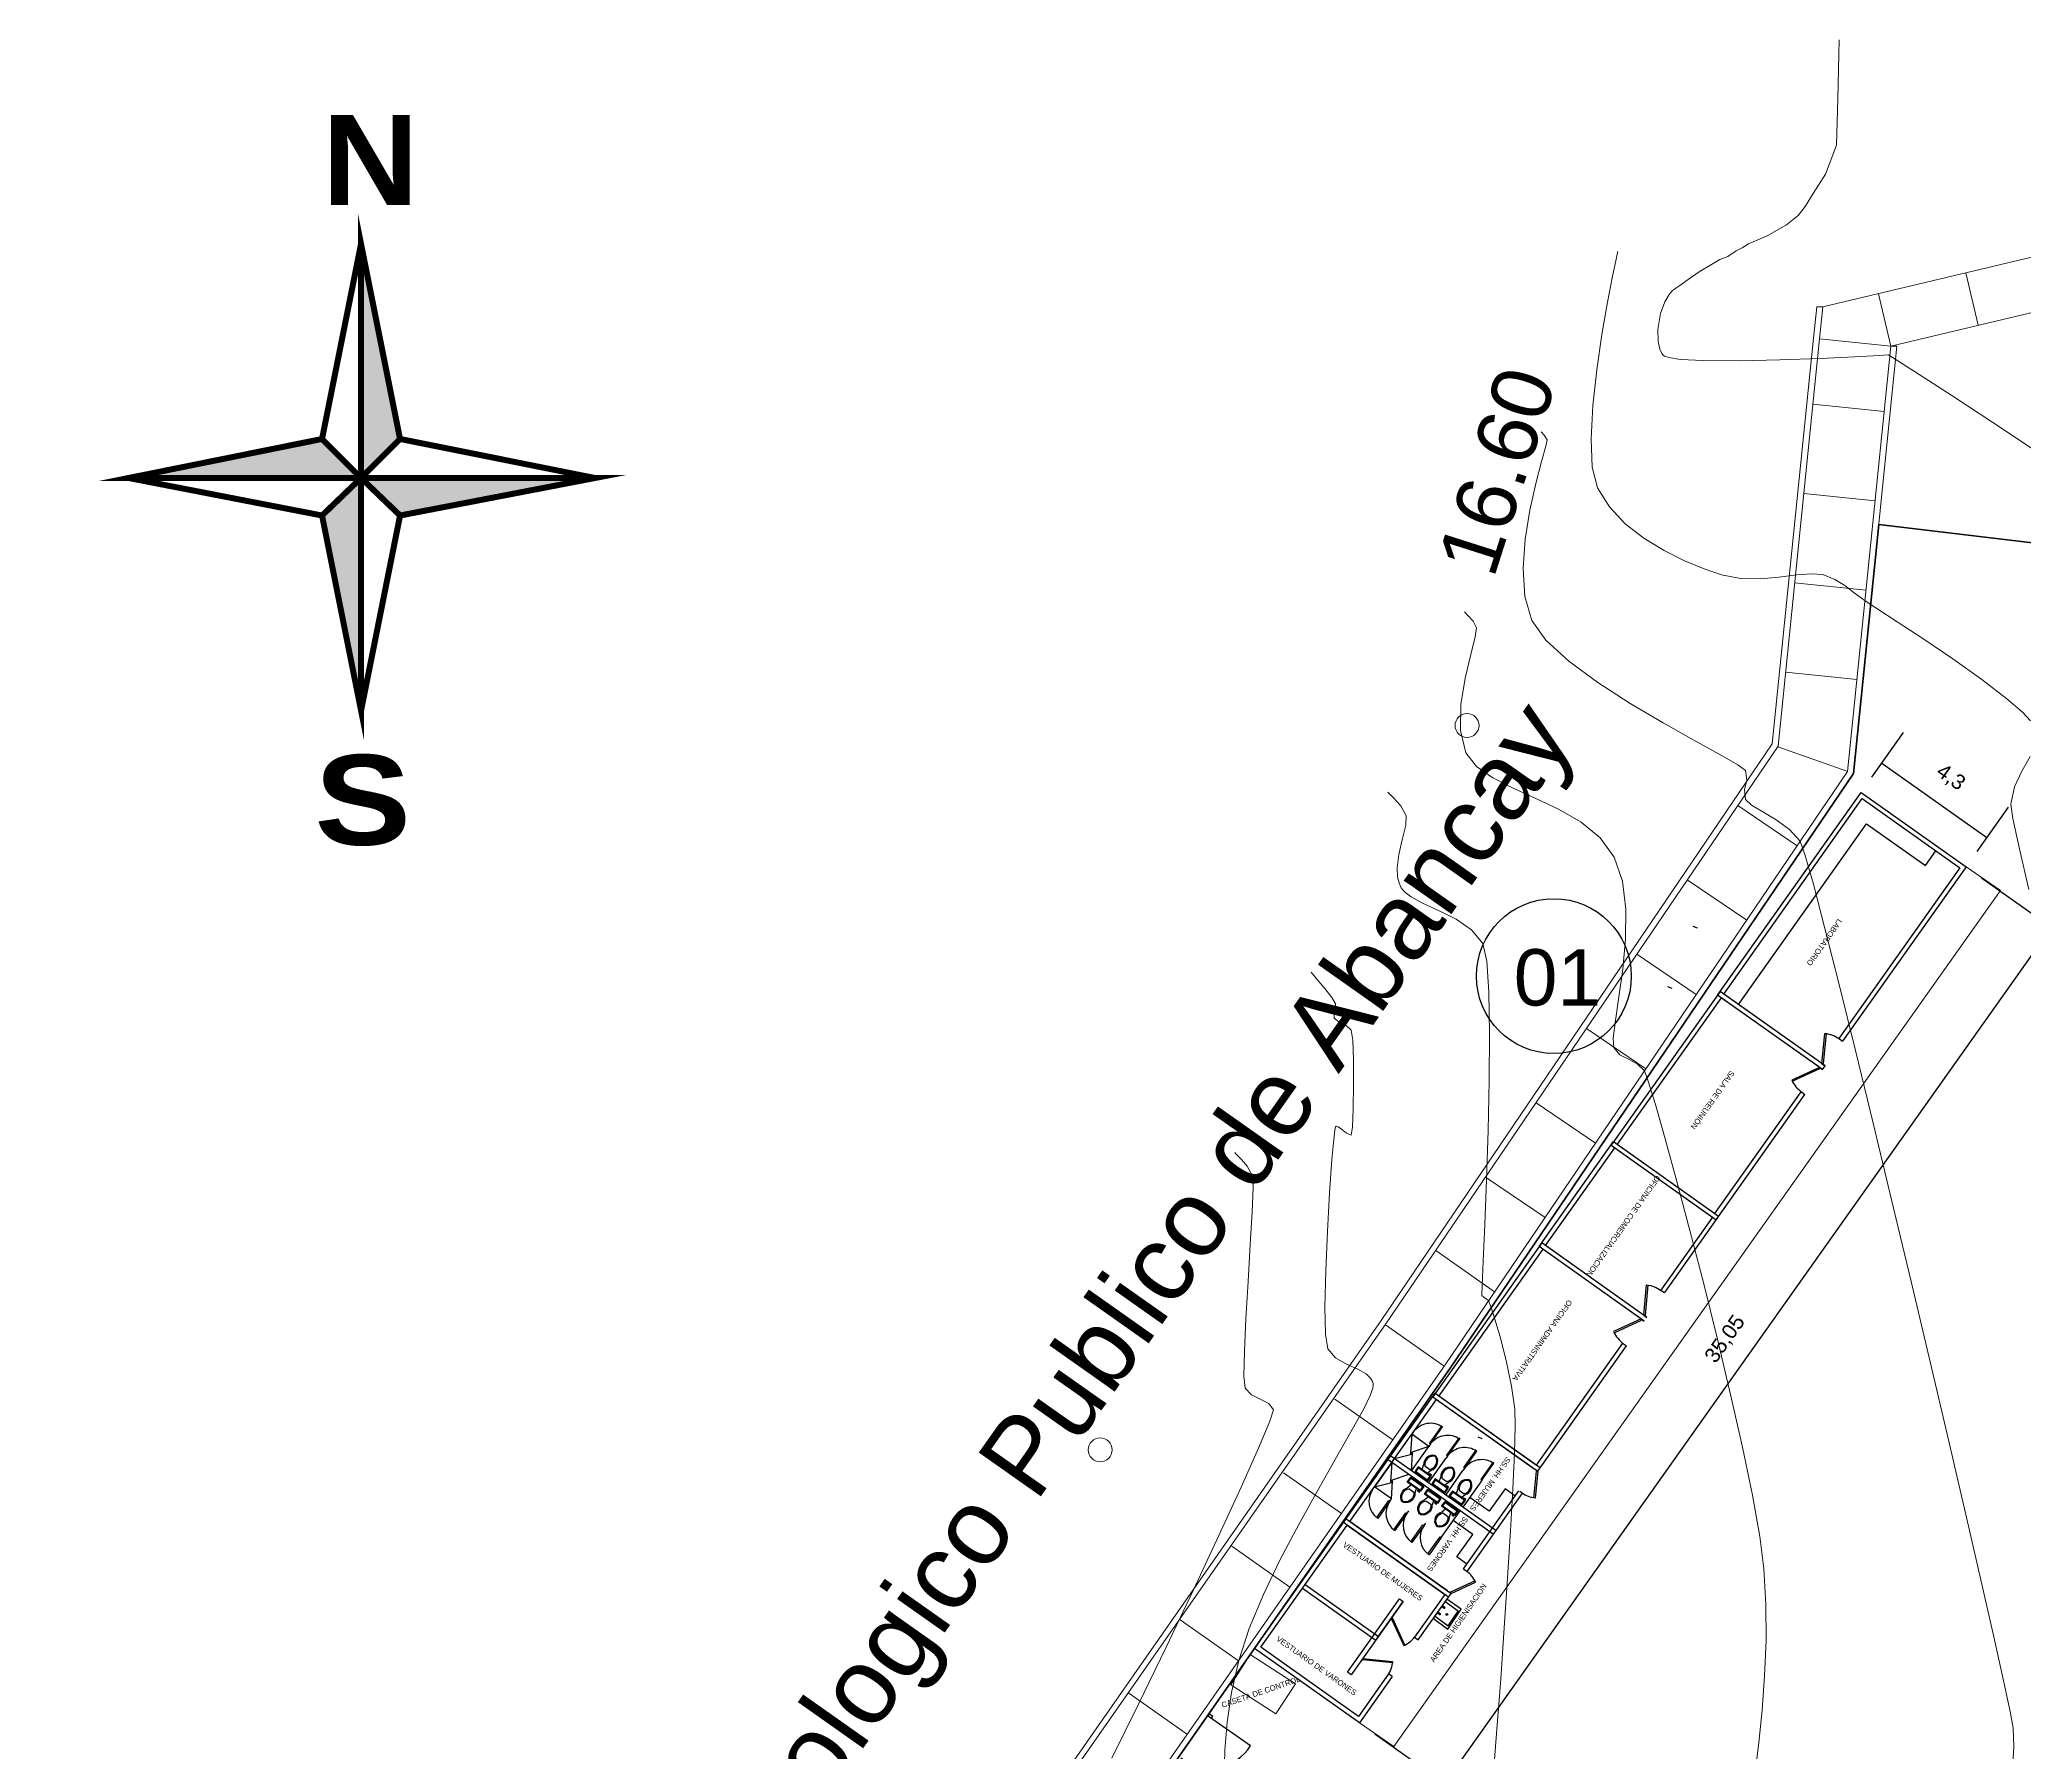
# Model space of a CAD drawing. Header units: metres. Extents: x 2572 to 5235, y 1556 to 2684.
# Drawn here: x 2822.2 to 2888.5, y 2332.8 to 2390 of the extents above; entities that cross this region are included whole.
import ezdxf
from ezdxf.enums import TextEntityAlignment as Align

# ---------------------------------------------------------------- set-up
doc = ezdxf.new("R2010")
doc.units = ezdxf.units.M
doc.linetypes.add('HIDDEN2', pattern=[4.7625, 3.175, -1.5875])
doc.layers.add('2D Drafting - General_Pen_No__102', color=7, linetype='Continuous', lineweight=13, true_color=0xcccccc)
for name, color, linetype, lineweight in [('ACERO LONG', 211, 'Continuous', 35), ('Cimientos', 1, 'Continuous', 50), ('COORD', 7, 'Continuous', 0), ('Del Rotulo', 7, 'Continuous', 5), ('EICers.Inodoros', 190, 'Continuous', 0), ('ROTULO', 7, 'Continuous', 18), ('Structural - Grid_Pen_No__15', 214, 'Continuous', 25), ('vanos', 145, 'Continuous', 9), ('VIGAS DE LOSA1', 190, 'Continuous', 9)]:
    doc.layers.add(name, color=color, linetype=linetype, lineweight=lineweight)
doc.layers.add('GRILLA', color=7, linetype='Continuous')
doc.layers.add('SOMBREADO', color=7, linetype='Continuous')
doc.styles.add('2mm', font='verdana.ttf', dxfattribs={"height": 8})
doc.styles.add('arial', font='arial.ttf')
doc.styles.add('CCO', font='')
doc.styles.get("Standard").update_dxf_attribs({"font": 'arial.ttf'})
doc.styles.get('CCO').set_extended_font_data('Arial Black')
doc.dimstyles.new('ISO-25', dxfattribs={"dimtxt": 0.5, "dimasz": 2.4995, "dimexe": 1.25, "dimexo": 0.625, "dimtad": 1, "dimtxsty": 'Standard', "dimblk": 'NONE', "dimblk2": 'NONE', "dimcen": 2.5, "dimadec": 0, "dimazin": 0, "dimtfac": 1, "dimtmove": 0, "dimatfit": 3, "dimfxl": 1, "dimarcsym": 0})

# ---------------------------------------------------------------- blocks, each defined once
blk = doc.blocks.new('*U16')
for p, q in [((-8, 4), (-14, 6)), ((-14, -4), (-14, 4)), ((-9.5, 7), (-9.5, 10)), ((-9.5, 10), (-8.5, 10)), ((-8, 7), (-9.5, 7)), ((-8.5, 10), (-8.5, 8)), ((-8.5, 8), (-8, 8)), ((-8, -4), (-14, -6)), ((-6, -9.5), (-2, -9.5))]:
    blk.add_line(p, q)
blk.add_lwpolyline([(-8, -10.5), (0, -10.5), (0, 10.5), (-8, 10.5)], close=True)
for points in [[(-7, 8.5), (-7, -8.5)], [(-2, 9.5), (-6, 9.5)], [(-1, -8.5), (-1, 8.5)]]:
    blk.add_lwpolyline(points)
for centre, radius, start, end in [((-29, -0.1), 4, 164.9681, 195.247), ((-21.6, -3.6), 12.2, 51.5766, 158.079), ((-27.9, -0.1), 4, 155.8394, 204.3757), ((-21.8, -4.2), 11.3, 46.4753, 149.0544), ((-6.1, 8.6), 0.884, 81.9774, 188.2376), ((-1.9, 8.6), 0.884, 351.9774, 98.2376), ((-21.6, 3.5), 12.2, 202.136, 308.6382), ((-21.8, 4.2), 11.3, 211.1605, 313.7396), ((-6.1, -8.6), 0.884, 171.9774, 278.2376), ((-1.9, -8.6), 0.884, 261.9774, 8.2376)]:
    blk.add_arc(centre, radius, start, end)
blk = doc.blocks.new('*U17')
for p, q in [((0, 0), (0, -100)), ((700, 0), (700, -100))]:
    blk.add_line(p, q)
blk.add_lwpolyline([(0, 0), (0, 700), (43.75, 700), (43.75, 0)], close=True)
blk.add_arc((0, 0), 700, 0, 90)
blk = doc.blocks.new('*U21')
for p, q in [((0, 0), (0, 100)), ((900, 0), (900, 100))]:
    blk.add_line(p, q)
blk.add_lwpolyline([(0, 0), (779, -450), (801, -412), (22, 38)], close=True)
blk.add_arc((0, 0), 900, 330, 0)
blk = doc.blocks.new('*U22')
for p, q in [((0, 0), (0, 100)), ((1000, 0), (1000, 100))]:
    blk.add_line(p, q)
blk.add_lwpolyline([(0, 0), (866, -500), (888, -462), (22, 38)], close=True)
blk.add_arc((0, 0), 1000, 330, 0)
blk = doc.blocks.new('*U23')
for p, q in [((0, 0), (0, 5)), ((40, 0), (40, 5))]:
    blk.add_line(p, q)
blk.add_lwpolyline([(0, 0), (34.6, -20), (35.5, -18.5), (0.9, 1.5)], close=True)
blk.add_arc((0, 0), 40, 330, 0)
blk = doc.blocks.new('*D191')
at = {"color": 0, "lineweight": -2, "transparency": 16777216}
for p, q in [((2887.089, 2362.047), (2890.452, 2359.664)), ((2869.161, 2331.793), (2889.432, 2360.387)), ((2866.818, 2333.454), (2870.181, 2331.07))]:
    blk.add_line(p, q, dxfattribs=at)
at = {"layer": 'Defpoints', "color": 0, "transparency": 16777216}
for p in [(2886.579, 2362.409, 0.963), (2889.432, 2360.387), (2866.309, 2333.815)]:
    blk.add_point(p, dxfattribs=at)
at = {"color": 0, "transparency": 16777216, "insert": (2878.541, 2346.625), "char_height": 0.5, "attachment_point": 5, "rotation": 54.66606}
blk.add_mtext('35,05', dxfattribs=at)
blk = doc.blocks.new('_None')
blk = doc.blocks.new('*D192')
at = {"color": 0, "lineweight": -2, "transparency": 16777216}
for p, q in [((2883.43, 2365.407), (2884.484, 2366.894)), ((2883.761, 2365.874), (2887.272, 2363.385)), ((2886.941, 2362.919), (2887.994, 2364.405))]:
    blk.add_line(p, q, dxfattribs=at)
at = {"layer": 'Defpoints', "color": 0, "transparency": 16777216}
for p in [(2883.069, 2364.898, 0.963), (2887.272, 2363.385), (2886.579, 2362.409, 0.963)]:
    blk.add_point(p, dxfattribs=at)
at = {"color": 0, "transparency": 16777216, "insert": (2886.052, 2365.385), "char_height": 0.5, "attachment_point": 5, "rotation": 324.66606}
blk.add_mtext('4,3', dxfattribs=at)

msp = doc.modelspace()

# ---------------------------------------------------------------- linework, layer by layer
for p, q in [((2878.269, 2358.127, 0.963), (2883.069, 2364.898, 0.963)), ((2878.478, 2358.162, 0.963), (2883.105, 2364.688, 0.963)), ((2883.069, 2364.898, 0.963), (2886.577, 2362.411, 0.963)), ((2883.105, 2364.688, 0.963), (2886.368, 2362.375, 0.963)), ((2886.368, 2362.375, 0.963), (2882.328, 2356.678, 0.963)), ((2886.577, 2362.411, 0.963), (2882.451, 2356.591, 0.963)), ((2878.356, 2358.249, 0.963), (2874.712, 2353.109, 0.963)), ((2878.391, 2358.04, 0.963), (2874.921, 2353.145, 0.963)), ((2881.777, 2355.64, 0.963), (2878.269, 2358.127, 0.963)), ((2881.863, 2355.762, 0.963), (2878.356, 2358.249, 0.963)), ((2881.654, 2355.726, 0.963), (2878.391, 2358.04, 0.963)), ((2881.863, 2355.762, 0.963), (2878.478, 2358.162, 0.963)), ((2878.184, 2350.832, 0.963), (2881.067, 2354.898, 0.963)), ((2878.22, 2350.622, 0.963), (2881.189, 2354.811, 0.963)), ((2872.312, 2349.724, 0.963), (2874.799, 2353.232, 0.963)), ((2874.799, 2353.232, 0.963), (2878.307, 2350.745, 0.963)), ((2872.521, 2349.759, 0.963), (2874.834, 2353.023, 0.963)), ((2874.712, 2353.109, 0.963), (2878.22, 2350.622, 0.963)), ((2874.834, 2353.023, 0.963), (2878.098, 2350.709, 0.963)), ((2874.921, 2353.145, 0.963), (2878.184, 2350.832, 0.963)), ((2878.098, 2350.709, 0.963), (2876.371, 2348.275, 0.963)), ((2878.307, 2350.745, 0.963), (2876.494, 2348.188, 0.963)), ((2872.399, 2349.846, 0.963), (2868.755, 2344.707, 0.963)), ((2872.434, 2349.637, 0.963), (2868.964, 2344.742, 0.963)), ((2875.82, 2347.237, 0.963), (2872.312, 2349.724, 0.963)), ((2875.907, 2347.359, 0.963), (2872.399, 2349.846, 0.963)), ((2875.697, 2347.324, 0.963), (2872.434, 2349.637, 0.963)), ((2875.784, 2347.446, 0.963), (2872.521, 2349.759, 0.963)), ((2872.227, 2342.429, 0.963), (2875.11, 2346.495, 0.963)), ((2872.263, 2342.22, 0.963), (2875.232, 2346.408, 0.963)), ((2865.777, 2340.505, 0.963), (2868.842, 2344.829, 0.963)), ((2865.986, 2340.541, 0.963), (2868.877, 2344.62, 0.963)), ((2868.755, 2344.707, 0.963), (2872.263, 2342.22, 0.963)), ((2868.842, 2344.829, 0.963), (2872.35, 2342.342, 0.963)), ((2868.877, 2344.62, 0.963), (2872.141, 2342.307, 0.963)), ((2868.964, 2344.742, 0.963), (2872.227, 2342.429, 0.963)), ((2871.62, 2341.572, 0.963), (2869.769, 2338.962, 0.963)), ((2871.742, 2341.486, 0.963), (2869.892, 2338.875, 0.963)), ((2862.798, 2336.304, 0.963), (2865.863, 2340.628, 0.963)), ((2865.863, 2340.628, 0.963), (2869.371, 2338.141, 0.963)), ((2863.007, 2336.34, 0.963), (2865.899, 2340.419, 0.963)), ((2869.285, 2338.018, 0.963), (2865.777, 2340.505, 0.963)), ((2865.899, 2340.419, 0.963), (2869.162, 2338.105, 0.963)), ((2869.249, 2338.228, 0.963), (2865.986, 2340.541, 0.963)), ((2866.306, 2333.817, 0.963), (2862.798, 2336.304, 0.963)), ((2866.27, 2334.026, 0.963), (2863.007, 2336.34, 0.963)), ((2867.283, 2335.454, 0.963), (2866.27, 2334.026, 0.963)), ((2867.405, 2335.367, 0.963), (2866.306, 2333.817, 0.963))]:
    msp.add_line(p, q)
at = {"elevation": 0.963}
for points in [[(2878.967, 2357.815), (2883.247, 2363.852), (2885.215, 2362.457), (2885.562, 2362.947)], [(2877.448, 2360.427), (2877.586, 2360.368)], [(2876.602, 2358.415), (2876.74, 2358.357)], [(2881.777, 2355.64), (2881.863, 2355.762)], [(2867.475, 2342.642), (2867.475, 2342.642), (2868.053, 2343.457)], [(2868.053, 2343.457), (2868.015, 2342.82)], [(2868.624, 2343.053), (2868.053, 2343.457)], [(2870.407, 2343.301), (2870.268, 2343.359)], [(2870.774, 2340.119), (2867.266, 2342.606)], [(2870.861, 2340.242), (2867.353, 2342.728)], [(2867.475, 2342.642), (2868.053, 2342.789)], [(2868.624, 2343.053), (2868.036, 2342.848)], [(2868.046, 2342.237), (2868.046, 2342.237), (2868.624, 2343.053)], [(2868.046, 2342.237), (2868.077, 2342.817)], [(2868.617, 2341.832), (2868.617, 2341.832), (2869.195, 2342.648)], [(2867.388, 2342.519), (2867.388, 2342.519), (2866.81, 2341.703)], [(2867.388, 2342.519), (2867.35, 2341.882)], [(2867.959, 2342.114), (2867.371, 2341.909)], [(2869.188, 2341.427), (2869.188, 2341.427), (2869.766, 2342.243)], [(2866.81, 2341.703), (2867.388, 2341.851)], [(2867.381, 2341.299), (2866.81, 2341.703)], [(2867.381, 2341.299), (2867.411, 2341.879)], [(2870.338, 2341.838), (2869.759, 2341.022)], [(2871.501, 2341.405), (2871.175, 2341.636), (2870.643, 2340.886), (2869.991, 2341.349), (2869.759, 2341.022)], [(2869.094, 2340.084), (2869.672, 2340.9)], [(2869.888, 2339.129), (2869.562, 2339.361), (2870.094, 2340.111), (2869.441, 2340.574), (2869.672, 2340.9)], [(2869.892, 2338.875), (2869.769, 2338.962)], [(2864.41, 2338.318), (2866.857, 2336.583)], [(2864.496, 2338.44), (2866.944, 2336.705)], [(2866.901, 2336.644), (2867.768, 2337.868), (2866.901, 2336.644), (2866.033, 2335.42), (2865.911, 2335.507), (2867.646, 2337.955), (2867.768, 2337.868)], [(2868.272, 2336.591), (2869.285, 2338.018), (2869.162, 2338.105), (2868.15, 2336.678), (2868.272, 2336.591)], [(2868.778, 2337.305), (2869.258, 2336.944), (2869.702, 2337.61), (2869.232, 2337.944)], [(2869.285, 2338.018), (2869.371, 2338.141)], [(2868.778, 2337.305), (2868.836, 2337.386), (2869.273, 2337.059), (2869.6, 2337.549), (2869.169, 2337.855)], [(2867.405, 2335.367), (2867.283, 2335.454)], [(2861.407, 2334.034), (2861.282, 2334.121), (2861.239, 2334.059), (2861.363, 2333.972), (2861.407, 2334.034)], [(2861.301, 2334.015), (2862.672, 2333.057)]]:
    msp.add_lwpolyline(points, dxfattribs=at)
for points in [[(2868.908, 2337.487), (2868.99, 2337.437, 1.047046), (2869.007, 2337.467, -0.135927), (2868.938, 2337.529, -1.398246)], [(2869.059, 2337.701), (2869.141, 2337.65, 1.047046), (2869.158, 2337.68, -0.135927), (2869.089, 2337.742, -1.398246)]]:
    msp.add_lwpolyline(points, format="xyb", dxfattribs=at)
for centre, radius in [((2868.046, 2342.819, 0.963), 0.0307), ((2867.381, 2341.88, 0.963), 0.0307), ((2869.231, 2337.44), 0.0304)]:
    msp.add_circle(centre, radius)
msp.add_arc((2861.322, 2333.893, 0.963), 1.587, 231.87071, 328.2122)
at = {"layer": '2D Drafting - General_Pen_No__102', "color": 8, "linetype": 'Continuous', "lineweight": 0, "elevation": -1920, "flags": 128}
for points in [[(2881.786, 2381.112), (2907.596, 2387.255)], [(2884.065, 2379.805), (2908.012, 2385.504)], [(2886.983, 2380.499), (2886.567, 2382.25)], [(2881.585, 2381.112), (2881.478, 2380.068), (2880.098, 2366.516), (2867.028, 2347.254), (2853.309, 2327.603), (2839.64, 2308.103), (2822.215, 2287.435)], [(2881.786, 2381.112), (2881.677, 2380.048), (2880.292, 2366.446), (2867.193, 2347.14), (2853.473, 2327.489), (2839.799, 2307.981), (2822.368, 2287.306)], [(2881.786, 2381.112), (2881.585, 2381.112)], [(2884.065, 2379.805), (2883.648, 2381.556)], [(2884.065, 2379.805), (2882.618, 2365.6), (2869.17, 2345.779), (2855.439, 2326.113), (2841.703, 2306.516), (2823.638, 2285.09)], [(2884.266, 2379.805), (2882.812, 2365.529), (2869.334, 2345.666), (2855.603, 2325.998), (2841.861, 2306.394), (2823.791, 2284.961)], [(2884.266, 2379.805), (2882.812, 2365.529), (2869.334, 2345.666), (2855.603, 2325.998), (2841.861, 2306.394), (2823.791, 2284.961)], [(2884.065, 2379.805), (2881.677, 2380.048)], [(2883.843, 2377.623), (2881.455, 2377.866)], [(2883.539, 2374.638), (2881.151, 2374.881)], [(2883.235, 2371.653), (2880.847, 2371.897)], [(2882.931, 2368.669), (2880.543, 2368.912)], [(2882.62, 2365.599), (2880.289, 2366.415)], [(2880.93, 2363.111), (2878.944, 2364.459)], [(2879.245, 2360.629), (2877.259, 2361.976)], [(2877.561, 2358.146), (2875.575, 2359.494)], [(2875.876, 2355.664), (2873.89, 2357.011)], [(2874.192, 2353.181), (2872.206, 2354.529)], [(2872.508, 2350.699), (2870.522, 2352.046)], [(2870.823, 2348.216), (2868.857, 2349.594)], [(2869.138, 2345.734), (2867.173, 2347.111)], [(2867.42, 2343.274), (2865.487, 2344.629)], [(2865.703, 2340.814), (2863.765, 2342.172)], [(2863.986, 2338.354), (2862.043, 2339.716)], [(2862.268, 2335.894), (2860.321, 2337.259)], [(2860.565, 2333.425), (2858.599, 2334.803)]]:
    msp.add_lwpolyline(points, dxfattribs=at)
at = {"layer": '2D Drafting - General_Pen_No__102', "linetype": 'Continuous', "lineweight": 9, "elevation": -1920, "flags": 128}
msp.add_lwpolyline([(2884.065, 2379.805), (2884.266, 2379.805)], dxfattribs=at)
at = {"layer": 'Cimientos', "color": 1, "lineweight": 5}
for centre in [(2869.902, 2367.131, 1921.926), (2857.646, 2342.937, 1921.926)]:
    msp.add_circle(centre, 0.4, dxfattribs=at)
at = {"layer": 'Del Rotulo', "color": 7, "linetype": 'Continuous'}
for points, const_width in [([(2832.951, 2383.216), (2831.648, 2376.702), (2825.184, 2375.399), (2831.648, 2374.146), (2832.951, 2367.632), (2834.254, 2374.146), (2840.768, 2375.399), (2834.254, 2376.702), (2832.951, 2383.216)], 0.2), ([(2832.951, 2383.216), (2832.951, 2375.399), (2834.254, 2376.702), (2832.951, 2383.216)], 0.2), ([(2832.951, 2383.216), (2832.951, 2375.399), (2834.254, 2376.702), (2832.951, 2383.216)], 0.0451), ([(2832.951, 2375.399), (2825.184, 2375.399), (2831.648, 2376.702), (2832.951, 2375.399)], 0.2), ([(2832.951, 2375.399), (2825.184, 2375.399), (2831.648, 2376.702), (2832.951, 2375.399)], 0.0451), ([(2832.951, 2375.399), (2832.951, 2367.632), (2831.648, 2374.146), (2832.951, 2375.399)], 0.2), ([(2832.951, 2375.399), (2832.951, 2367.632), (2831.648, 2374.146), (2832.951, 2375.399)], 0.0451), ([(2832.951, 2375.399), (2840.768, 2375.399), (2834.254, 2374.146), (2832.951, 2375.399)], 0.2), ([(2832.951, 2375.399), (2840.768, 2375.399), (2834.254, 2374.146), (2832.951, 2375.399)], 0.0451)]:
    msp.add_lwpolyline(points, dxfattribs=dict(at, const_width=const_width))
at = {"layer": 'Del Rotulo', "color": 7}
for points in [[(2832.951, 2383.216), (2832.951, 2375.399), (2832.951, 2383.216), (2834.254, 2376.702)], [(2832.951, 2375.399), (2825.184, 2375.399), (2832.951, 2375.399), (2831.648, 2376.702)], [(2832.951, 2375.399), (2832.951, 2367.632), (2832.951, 2375.399), (2831.648, 2374.146)], [(2832.951, 2375.399), (2840.768, 2375.399), (2832.951, 2375.399), (2834.254, 2374.146)]]:
    msp.add_solid(points, dxfattribs=at)
at = {"layer": 'EICers.Inodoros', "color": 1, "linetype": 'Continuous', "lineweight": 0, "elevation": -5, "flags": 128}
msp.add_lwpolyline([(2870.778, 2332.017), (2870.902, 2333.606), (2871.026, 2335.284), (2871.147, 2336.988), (2871.258, 2338.656), (2871.354, 2340.227), (2871.431, 2341.638), (2871.483, 2342.827), (2871.505, 2343.733), (2871.493, 2344.294), (2871.388, 2345.067), (2871.222, 2345.87), (2871.029, 2346.629), (2870.842, 2347.273), (2870.695, 2347.728), (2870.622, 2347.92), (2870.506, 2348.005), (2870.398, 2348.091), (2870.405, 2348.41), (2870.44, 2349.241), (2870.492, 2350.463), (2870.55, 2351.956), (2870.605, 2353.599), (2870.644, 2355.272), (2870.656, 2356.853), (2870.632, 2358.223), (2870.559, 2359.261), (2870.427, 2359.846), (2870.055, 2360.307), (2869.543, 2360.657), (2868.969, 2360.938), (2868.412, 2361.192), (2868.032, 2361.403), (2867.812, 2361.581), (2867.705, 2361.713), (2867.666, 2361.785), (2867.63, 2361.875), (2867.583, 2362.069), (2867.566, 2362.382), (2867.619, 2362.82), (2867.742, 2363.352), (2867.853, 2363.807), (2867.866, 2364.115), (2867.688, 2364.444), (2867.445, 2364.71), (2867.256, 2364.906)], dxfattribs=at)
at = {"layer": 'GRILLA', "color": 8}
msp.add_circle((2872.803, 2358.76), 2.586, dxfattribs=at)
at = {"layer": 'SOMBREADO', "color": 0, "linetype": 'Continuous', "lineweight": 50, "elevation": 0.963, "flags": 128}
msp.add_lwpolyline([(2855.603, 2325.998), (2841.861, 2306.394), (2833.957, 2297.019), (2833.957, 2297.019), (2958.008, 2267.502), (2958.008, 2267.502), (2958.008, 2267.502), (2964.27, 2279.19), (2970.935, 2299.064), (2970.485, 2336.622), (2974.483, 2363.009), (2974.483, 2363.009), (2974.483, 2363.009), (2883.659, 2373.843), (2882.812, 2365.529), (2869.334, 2345.666)], close=True, dxfattribs=at)
at = {"layer": 'Structural - Grid_Pen_No__15', "linetype": 'HIDDEN2', "lineweight": 9, "elevation": 0.963, "flags": 128}
msp.add_lwpolyline([(2855.603, 2325.998), (2841.861, 2306.394), (2833.957, 2297.019), (2833.957, 2297.019), (2958.008, 2267.502), (2958.008, 2267.502), (2958.008, 2267.502), (2964.27, 2279.19), (2970.935, 2299.064), (2970.485, 2336.622), (2974.483, 2363.009), (2974.483, 2363.009), (2974.483, 2363.009), (2883.659, 2373.843), (2882.812, 2365.529), (2869.334, 2345.666)], close=True, dxfattribs=at)
at = {"layer": 'vanos', "linetype": 'Continuous', "lineweight": 0, "flags": 128}
for points, elevation in [([(2889.025, 2376.217), (2887.465, 2377.256), (2886.097, 2378.151), (2885.01, 2378.854), (2884.291, 2379.313), (2884.032, 2379.477), (2883.977, 2379.511), (2883.668, 2379.493), (2882.853, 2379.448), (2881.694, 2379.393), (2880.355, 2379.343), (2878.999, 2379.313), (2877.788, 2379.319), (2877.034, 2379.361), (2876.649, 2379.419), (2876.497, 2379.472), (2876.457, 2379.504), (2876.415, 2379.561), (2876.348, 2379.699), (2876.288, 2379.956), (2876.279, 2380.358), (2876.369, 2380.892), (2876.513, 2381.285), (2876.658, 2381.53), (2876.771, 2381.657), (2876.831, 2381.708), (2876.882, 2381.736), (2877.011, 2381.824), (2877.292, 2382.031), (2877.658, 2382.28), (2878.064, 2382.532), (2878.352, 2382.697), (2878.614, 2382.8), (2878.895, 2382.986), (2879.096, 2383.09), (2879.188, 2383.148), (2879.3, 2383.222), (2879.925, 2383.486), (2880.58, 2383.853), (2880.965, 2384.168), (2881.203, 2384.464), (2881.462, 2384.898), (2881.878, 2385.551), (2882.24, 2386.521), (2882.289, 2388.062), (2882.322, 2389.55), (2882.332, 2390.039)], -1), ([(2888.729, 2367.288), (2888.462, 2367.572), (2887.941, 2368.026), (2887.096, 2368.672), (2886.134, 2369.353), (2885.16, 2370.012), (2884.276, 2370.594), (2883.588, 2371.04), (2883.198, 2371.295), (2882.834, 2371.564), (2882.519, 2371.807), (2882.192, 2372.012), (2881.79, 2372.17), (2881.412, 2372.203), (2880.912, 2372.16), (2880.327, 2372.088), (2879.69, 2372.033), (2879.036, 2372.044), (2878.399, 2372.166), (2877.821, 2372.367), (2877.169, 2372.635), (2876.486, 2372.974), (2875.812, 2373.385), (2875.188, 2373.871), (2874.657, 2374.433), (2874.259, 2375.074), (2874.087, 2375.763), (2874.046, 2376.709), (2874.105, 2377.824), (2874.236, 2379.015), (2874.409, 2380.193), (2874.595, 2381.267), (2874.764, 2382.146), (2874.868, 2382.648), (2874.917, 2382.877), (2874.933, 2382.948), (2874.935, 2382.958), (2874.935, 2382.958), (2874.934, 2382.959), (2874.933, 2382.96)], -2), ([(2888.141, 2332.442), (2888.168, 2333.032), (2888.147, 2333.642), (2888.058, 2334.135), (2887.836, 2335.178), (2887.499, 2336.692), (2887.066, 2338.599), (2886.554, 2340.819), (2885.983, 2343.272), (2885.371, 2345.881), (2884.736, 2348.565), (2884.096, 2351.246), (2883.47, 2353.844), (2882.877, 2356.28), (2882.334, 2358.476), (2881.86, 2360.351), (2881.473, 2361.828), (2881.192, 2362.826), (2881.035, 2363.267), (2880.678, 2363.66), (2880.231, 2363.981), (2879.78, 2364.244), (2879.41, 2364.466), (2879.206, 2364.66), (2879.174, 2364.98), (2879.244, 2365.309), (2879.208, 2365.625), (2878.951, 2365.815), (2878.345, 2366.162), (2877.483, 2366.639), (2876.455, 2367.218), (2875.355, 2367.869), (2874.273, 2368.566), (2873.303, 2369.279), (2872.535, 2369.982), (2872.061, 2370.644), (2871.831, 2371.444), (2871.773, 2372.372), (2871.845, 2373.357), (2872.001, 2374.328), (2872.197, 2375.217), (2872.388, 2375.951), (2872.53, 2376.461), (2872.579, 2376.677), (2872.479, 2376.835), (2872.374, 2376.942)], -3), ([(2879.529, 2332.146), (2879.65, 2333.158), (2879.759, 2334.244), (2879.844, 2335.385), (2879.89, 2336.564), (2879.887, 2337.765), (2879.82, 2338.968), (2879.682, 2340.043), (2879.436, 2341.42), (2879.104, 2343.026), (2878.707, 2344.787), (2878.268, 2346.628), (2877.808, 2348.477), (2877.349, 2350.26), (2876.913, 2351.902), (2876.521, 2353.33), (2876.195, 2354.471), (2875.957, 2355.25), (2875.829, 2355.594), (2875.585, 2355.829), (2875.293, 2355.982), (2875.011, 2356.136), (2874.802, 2356.375), (2874.785, 2356.689), (2874.857, 2357.276), (2874.977, 2358.067), (2875.103, 2358.997), (2875.192, 2359.995), (2875.203, 2360.997), (2875.092, 2361.933), (2874.818, 2362.736), (2874.347, 2363.378), (2873.714, 2363.898), (2872.979, 2364.326), (2872.201, 2364.695), (2871.441, 2365.037), (2870.758, 2365.383), (2870.213, 2365.765), (2869.864, 2366.215), (2869.682, 2366.965), (2869.699, 2367.831), (2869.839, 2368.71), (2870.024, 2369.499), (2870.177, 2370.095), (2870.222, 2370.396), (2870.104, 2370.615), (2869.941, 2370.793), (2869.815, 2370.924)], -4), ([(2888.67, 2361.655), (2888.345, 2363.051), (2888.138, 2364.024), (2888.069, 2364.502), (2888.191, 2365.086), (2888.441, 2365.611), (2888.711, 2366.101)], -2), ([(2861.79, 2331.995), (2861.813, 2332.903), (2861.887, 2333.841), (2862.034, 2334.833), (2862.276, 2335.905), (2862.621, 2336.964), (2863.097, 2338.101), (2863.663, 2339.274), (2864.279, 2340.444), (2864.905, 2341.57), (2865.5, 2342.613), (2866.024, 2343.533), (2866.437, 2344.288), (2866.66, 2344.748), (2866.75, 2344.995), (2866.77, 2345.108), (2866.766, 2345.148), (2866.746, 2345.214), (2866.679, 2345.331), (2866.528, 2345.474), (2866.258, 2345.628), (2865.871, 2345.8), (2865.507, 2346.007), (2865.252, 2346.307), (2865.176, 2346.8), (2865.156, 2347.718), (2865.18, 2348.912), (2865.236, 2350.23), (2865.309, 2351.522), (2865.389, 2352.638), (2865.449, 2353.302), (2865.487, 2353.617), (2865.507, 2353.721), (2865.516, 2353.738), (2865.54, 2353.744), (2865.6, 2353.725), (2865.713, 2353.646), (2865.873, 2353.513), (2866.028, 2353.452), (2866.072, 2353.717), (2866.101, 2354.339), (2866.113, 2355.145), (2866.107, 2355.964), (2866.082, 2356.625), (2866.036, 2356.956), (2865.855, 2357.123), (2865.622, 2357.233), (2865.468, 2357.355), (2865.459, 2357.508), (2865.506, 2357.668), (2865.51, 2357.835), (2865.384, 2358.042), (2865.146, 2358.347), (2864.886, 2358.658), (2864.698, 2358.888)], -6), ([(2862.139, 2352.869), (2862.166, 2352.837), (2862.236, 2352.763), (2862.369, 2352.63), (2862.559, 2352.416), (2862.738, 2352.093), (2862.752, 2351.703), (2862.72, 2350.89), (2862.66, 2349.794), (2862.586, 2348.557), (2862.516, 2347.318), (2862.465, 2346.218), (2862.449, 2345.398), (2862.486, 2344.997), (2862.698, 2344.773), (2862.995, 2344.625), (2863.275, 2344.483), (2863.433, 2344.272), (2863.311, 2343.891), (2862.935, 2342.996), (2862.352, 2341.691), (2861.611, 2340.08), (2860.761, 2338.265), (2859.849, 2336.35), (2858.924, 2334.438), (2858.034, 2332.633)], -7)]:
    msp.add_lwpolyline(points, dxfattribs=dict(at, elevation=elevation))
at = {"layer": 'VIGAS DE LOSA1', "color": 2, "linetype": 'Continuous', "lineweight": 9, "flags": 128}
for points, elevation in [([(2866.309, 2333.815), (2867.458, 2333.022), (2887.729, 2361.616), (2886.577, 2362.411)], 0.963), ([(2862.659, 2336.099), (2864.171, 2335.121), (2863.519, 2334.113), (2862.008, 2335.091), (2862.659, 2336.099)], 1.926)]:
    msp.add_lwpolyline(points, dxfattribs=dict(at, elevation=elevation))

# ---------------------------------------------------------------- block references
for name, p, xscale, yscale, zscale, rotation in [('*U23', (2881.76, 2355.835, 0.963), -0.0254, 0.0254, 0.0254, 234.6660642202853), ('*U23', (2881.673, 2355.713, 0.963), 0.0254, 0.0254, 0.0254, 234.6660642202851), ('*U23', (2875.804, 2347.432, 0.963), -0.0254, 0.0254, 0.0254, 234.6660642202853), ('*U23', (2875.717, 2347.31, 0.963), 0.0254, 0.0254, 0.0254, 234.6660642202851), ('*U17', (2868.682, 2343.134, 0.963), -0.0009999999999999998, 0.0009999999999999998, 0.001, 324.6660642202853), ('*U17', (2869.253, 2342.729, 0.963), -0.0009999999999999998, 0.0009999999999999998, 0.001, 324.6660642202853), ('*U17', (2869.824, 2342.324, 0.963), -0.0009999999999999998, 0.0009999999999999998, 0.001, 324.6660642202853), ('*U16', (2868.37, 2342.051, 0.963), 0.0254, 0.0254, 0.0254, 234.6660642202851), ('*U17', (2870.395, 2341.92, 0.963), -0.0009999999999999998, 0.0009999999999999998, 0.001, 324.6660642202853), ('*U16', (2868.242, 2341.871, 0.963), -0.0254, 0.0254, 0.0254, 234.6660642202853), ('*U16', (2868.941, 2341.646, 0.963), 0.0254, 0.0254, 0.0254, 234.6660642202851), ('*U16', (2869.512, 2341.241, 0.963), 0.0254, 0.0254, 0.0254, 234.6660642202851), ('*U21', (2872.263, 2342.22, 0.963), -0.0009999999999999998, 0.0009999999999999998, 0.001, 54.66606422028518), ('*U17', (2867.323, 2341.217, 0.963), 0.0009999999999999998, 0.0009999999999999998, 0.0009999999999999998, 144.6660642202852), ('*U17', (2867.894, 2340.812, 0.963), 0.0009999999999999998, 0.0009999999999999998, 0.0009999999999999998, 144.6660642202852), ('*U16', (2868.813, 2341.466, 0.963), -0.0254, 0.0254, 0.0254, 234.6660642202853), ('*U17', (2868.465, 2340.407, 0.963), 0.0009999999999999998, 0.0009999999999999998, 0.0009999999999999998, 144.6660642202852), ('*U16', (2869.384, 2341.061, 0.963), -0.0254, 0.0254, 0.0254, 234.6660642202853), ('*U17', (2869.036, 2340.003, 0.963), 0.0009999999999999998, 0.0009999999999999998, 0.0009999999999999998, 144.6660642202852), ('*U21', (2869.371, 2338.141, 0.963), 0.0009999999999999998, 0.0009999999999999998, 0.0009999999999999998, 54.66606422028523), ('*U22', (2867.371, 2337.307, 0.963), 0.0009999999999999998, 0.0009999999999999998, 0.0009999999999999998, 324.6660642202853), ('*U22', (2866.417, 2335.963, 0.963), -0.0009999999999999998, 0.0009999999999999998, 0.001, 144.6660642202851)]:
    msp.add_blockref(name, p, dxfattribs=dict(xscale=xscale, yscale=yscale, zscale=zscale, rotation=rotation))

# ---------------------------------------------------------------- texts
at = {"insert": (2828.096, 2306.706, 0.963), "char_height": 2.53757, "width": 78.67405, "attachment_point": 1, "rotation": 54.80093, "style": '2mm'}
msp.add_mtext('{\\fArial|b0|i0|c0|p34; Prop. Instituto Tecnologico Publico de Abancay }', dxfattribs=at)
at = {"layer": 'ACERO LONG', "color": 0, "linetype": 'Continuous', "lineweight": 9, "insert": (2870.907, 2375.628, -1920), "char_height": 2, "attachment_point": 5, "rotation": 72.32631}
msp.add_mtext('\\A1;16.60', dxfattribs=at)
at = {"layer": 'COORD', "lineweight": 30, "insert": (2872.923, 2358.705), "char_height": 1.8816, "width": 2.84199, "attachment_point": 5}
msp.add_mtext('\\A1;01', dxfattribs=at)
at = {"layer": 'Del Rotulo', "color": 7, "style": 'CCO'}
for s, width, p, p2 in [('N', 0.923838, (2831.648, 2384.519), (2834.876, 2384.519)), ('S', 1.065631, (2831.393, 2363.145), (2834.622, 2363.145))]:
    msp.add_text(s, height=3.003, dxfattribs=dict(at, width=width)).set_placement(p, p2, align=Align.FIT)
at = {"layer": 'ROTULO', "color": 7, "lineweight": -3, "style": 'arial'}
for s, rotation, p in [('LABORATORIO', 234.66606, (2882.298, 2360.69, 0.963)), ('SALA DE REUNIÓN ', 234.66606, (2878.705, 2355.622, 0.963)), ('OFICINA DE COMERCIALIZACION', 234.66606, (2876.225, 2352.123, 0.963)), ('OFICINA ADMINISTRATIVA ', 234.66606, (2873.279, 2347.967, 0.963)), ('SS.HH. MUJERES', 234.66606, (2871.222, 2342.719, 0.963)), ('SS.HH. VARONES', 234.66606, (2869.804, 2340.728, 0.963)), ('VESTUARIO DE MUJERES', 324.66606, (2865.735, 2339.721, 0.963)), ('AREA DE HIGIENISACION', 55.40189, (2868.8, 2335.822)), ('VESTUARIO DE VARONES', 324.66606, (2863.509, 2336.58, 0.963)), ('CASETA DE CONTROL ', 18.77223, (2861.734, 2334.317))]:
    msp.add_text(s, height=0.18248, rotation=rotation, dxfattribs=at).set_placement(p)

# ---------------------------------------------------------------- dimensions: what is measured, and where the dimension line sits
for p1, distance, picture, middle in [((2883.069, 2364.898, 0.963), 1.197, '*D192', (2886.052, 2365.385)), ((2866.309, 2333.815), -3.497, '*D191', (2878.541, 2346.625))]:
    dim = msp.add_aligned_dim(p1=p1, p2=(2886.579, 2362.409, 0.963), distance=distance, dimstyle='ISO-25')
    dim.commit()
    dim.dimension.update_dxf_attribs({"geometry": picture, "text_midpoint": middle})

doc.saveas('drawing.dxf')
